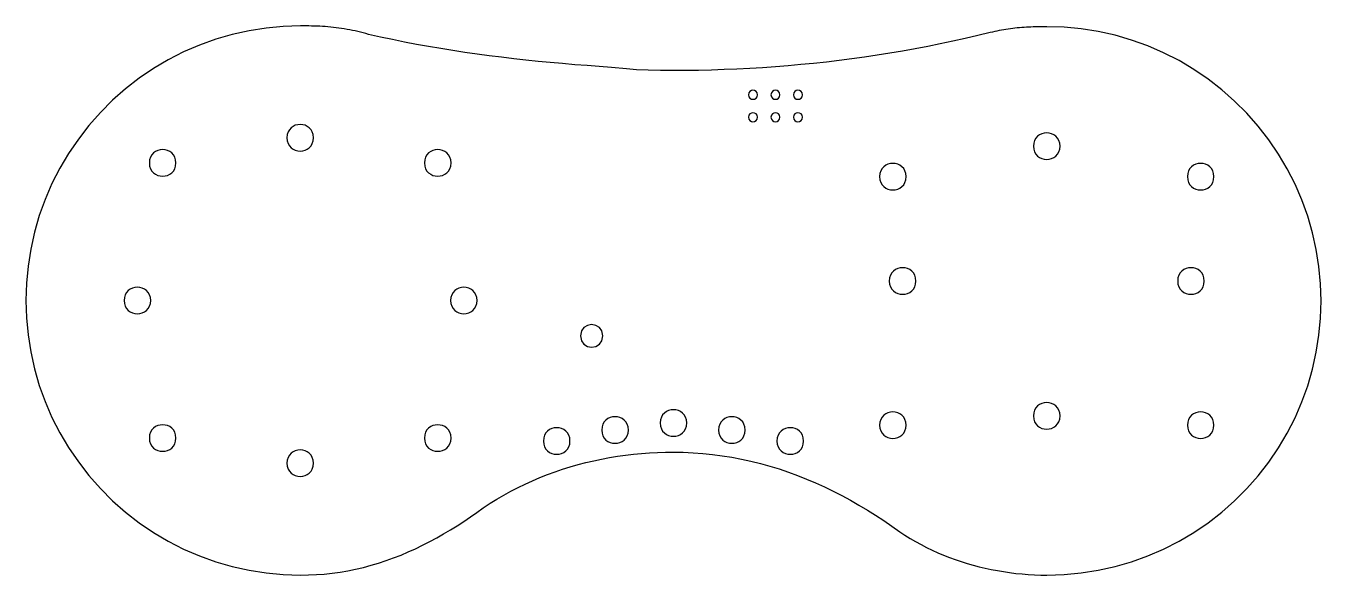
# Model space of a CAD drawing. Extents: x 7 to 154, y 3 to 65.
import ezdxf

# ---------------------------------------------------------------- set-up
doc = ezdxf.new("R2010")
doc.units = 0
doc.layers.get('0').update_dxf_attribs({"linetype": 'CONTINUOUS'})

msp = doc.modelspace()

# ---------------------------------------------------------------- linework, layer by layer
at = {"color": 5}
msp.add_lwpolyline([(18.632449, 10.284308), (20.174483, 9.088169), (21.785402, 7.991246), (23.463859, 6.994931), (25.201575, 6.108852), (26.99164, 5.331636), (28.828568, 4.670171), (30.699938, 4.127225), (32.605751, 3.702791), (34.533636, 3.401), (36.473917, 3.220477), (38.42385, 3.159841), (39.320953, 3.172245), (40.218057, 3.212207), (41.112391, 3.283864), (42.00398, 3.377572), (42.890059, 3.502974), (43.773393, 3.654556), (44.652565, 3.832324), (45.523478, 4.036272), (46.393022, 4.266406), (47.251542, 4.521341), (48.101807, 4.799711), (48.945165, 5.105629), (49.780239, 5.430852), (50.60569, 5.778119), (51.421485, 6.146038), (52.229029, 6.534658), (53.029661, 6.94393), (53.816529, 7.368364), (54.596485, 7.812102), (55.366818, 8.272374), (56.126126, 8.747785), (56.877151, 9.235616), (57.6199, 9.738589), (58.353022, 10.25398), (59.079257, 10.779023), (59.841306, 11.275109), (60.618522, 11.749151), (61.406761, 12.206654), (62.20188, 12.64351), (63.012168, 13.061036), (63.82936, 13.456539), (64.657556, 13.835507), (65.492655, 14.191029), (66.338753, 14.523134), (67.193135, 14.838705), (68.053024, 15.133623), (68.922568, 15.4051), (69.796254, 15.653131), (70.675447, 15.884652), (71.561526, 16.092727), (72.45035, 16.281527), (73.344708, 16.448253), (74.240439, 16.592956), (75.143057, 16.721123), (76.047039, 16.827221), (76.951029, 16.914036), (77.85778, 16.980179), (78.76728, 17.028414), (79.676801, 17.055973), (80.586301, 17.065625), (81.69148, 17.047718), (82.792545, 16.999483), (83.893582, 16.918178), (84.99051, 16.806545), (86.084664, 16.664608), (87.174705, 16.489602), (88.259207, 16.284272), (89.336827, 16.047261), (90.407564, 15.782671), (91.470046, 15.486405), (92.524248, 15.163927), (93.570171, 14.811146), (94.606466, 14.432202), (95.633081, 14.025675), (96.6487, 13.594334), (97.654667, 13.139596), (98.648241, 12.655906), (99.628018, 12.154306), (100.598171, 11.627891), (101.555906, 11.082172), (102.503986, 10.515805), (103.4383, 9.928758), (104.360218, 9.321038), (105.269714, 8.696808), (106.166818, 8.056016), (106.752492, 7.667396), (107.351932, 7.296707), (107.959652, 6.941185), (108.576999, 6.606311), (109.204023, 6.283858), (109.839301, 5.979312), (110.478697, 5.689932), (111.126372, 5.417058), (111.782327, 5.160747), (112.442396, 4.919599), (113.108003, 4.693588), (113.779095, 4.482758), (114.457099, 4.289834), (115.137844, 4.109307), (115.821358, 3.946701), (116.508985, 3.796496), (117.199385, 3.66558), (117.891179, 3.548447), (118.587086, 3.443718), (119.288507, 3.358279), (119.98579, 3.286619), (120.687211, 3.230122), (121.391373, 3.192914), (122.094191, 3.166731), (122.798357, 3.159841), (124.744148, 3.220477), (126.68166, 3.401), (128.606804, 3.702791), (130.509874, 4.127225), (132.378475, 4.668799), (134.212658, 5.328871), (135.998585, 6.103341), (137.733532, 6.98942), (139.409244, 7.982966), (141.020165, 9.077149), (142.55666, 10.271887), (144.01739, 11.561748), (145.394045, 12.938404), (146.683906, 14.399133), (147.878648, 15.938398), (148.975572, 17.546549), (149.969142, 19.222261), (150.855221, 20.957208), (151.626926, 22.745905), (152.286995, 24.578691), (152.831317, 26.448688), (153.253006, 28.348989), (153.554786, 30.274133), (153.738072, 32.211645), (153.795959, 34.160181), (153.738072, 36.105973), (153.554786, 38.04351), (153.253006, 39.968627), (152.831317, 41.871697), (152.286995, 43.741696), (151.626926, 45.574483), (150.855221, 47.360408), (149.969142, 49.095355), (148.975572, 50.772441), (147.878648, 52.381988), (146.683906, 53.91851), (145.396814, 55.379214), (144.01739, 56.758637), (142.55943, 58.045731), (141.020165, 59.243239), (139.409244, 60.337395), (137.733532, 61.330967), (135.998585, 62.217046), (134.209892, 62.991492), (132.378475, 63.650216), (130.509874, 64.193141), (128.606804, 64.6176), (126.68166, 64.919377), (124.744148, 65.099895), (122.798357, 65.160525), (122.539301, 65.157782), (122.280221, 65.157782), (122.023911, 65.15641), (121.764831, 65.150898), (121.50852, 65.145387), (121.24944, 65.138478), (120.991757, 65.130223), (120.732677, 65.120571), (120.476366, 65.105407), (120.217286, 65.090269), (119.960972, 65.072336), (119.704661, 65.051661), (119.445581, 65.02687), (119.189271, 65.000683), (118.934332, 64.970355), (118.678018, 64.937284), (118.421707, 64.90147), (118.168166, 64.864259), (117.911827, 64.820165), (117.656889, 64.777442), (117.403347, 64.729208), (117.15115, 64.67823), (116.897605, 64.624483), (116.646808, 64.569365), (116.394611, 64.510107), (114.984886, 64.165582), (113.575158, 63.837617), (112.162664, 63.522047), (110.746032, 63.223013), (109.323911, 62.936374), (107.901765, 62.666296), (106.474133, 62.409959), (105.046473, 62.168811), (103.616072, 61.940059), (102.181533, 61.72647), (100.745618, 61.52802), (99.30831, 61.343362), (97.871026, 61.172496), (96.428228, 61.018141), (94.988175, 60.876205), (93.545353, 60.746691), (92.099814, 60.632315), (90.654251, 60.533077), (89.207315, 60.44626), (87.761748, 60.373235), (86.313416, 60.312605), (84.86648, 60.265742), (83.418172, 60.231299), (81.967095, 60.210624), (80.520159, 60.202343), (79.120058, 60.232671), (77.733754, 60.258858), (76.387399, 60.301581), (75.261544, 60.391142), (73.585857, 60.538589), (72.198181, 60.662617), (70.814614, 60.764598), (69.428307, 60.873462), (68.046141, 60.990582), (66.661206, 61.117378), (65.280413, 61.25243), (63.898247, 61.397109), (62.518847, 61.548696), (61.139426, 61.71405), (59.762771, 61.886313), (58.386091, 62.072342), (57.009436, 62.268024), (55.635525, 62.473357), (54.267149, 62.692458), (52.894611, 62.92535), (51.530352, 63.169267), (50.164721, 63.43109), (48.803228, 63.705334), (47.447225, 63.994716), (46.092618, 64.304774), (45.793582, 64.388822), (45.493178, 64.467384), (45.194142, 64.543178), (44.890969, 64.6176), (44.589192, 64.687856), (44.287391, 64.752626), (43.981472, 64.816025), (43.676926, 64.871143), (43.369611, 64.924889), (43.065065, 64.973124), (42.757774, 65.01859), (42.450459, 65.057172), (42.143172, 65.093012), (41.833112, 65.124711), (41.523056, 65.153642), (41.212999, 65.175689), (40.902939, 65.196364), (40.595628, 65.211528), (40.28694, 65.226692), (39.976884, 65.237716), (39.666824, 65.247342), (39.354023, 65.252854), (39.043966, 65.256994), (38.733906, 65.259763), (38.42385, 65.259763), (36.476661, 65.199133), (34.533636, 65.01859), (32.605751, 64.714044), (30.699938, 64.292378), (28.828568, 63.748056), (26.99164, 63.085218), (25.201575, 62.310747), (23.463859, 61.424668), (21.785402, 60.428353), (20.174483, 59.331428), (18.632449, 58.135291), (17.170349, 56.845454), (15.790951, 55.466031), (14.499717, 54.002559), (13.30358, 52.460525), (12.206655, 50.848235), (11.21034, 49.168406), (10.324261, 47.432087), (9.547047, 45.640625), (8.886967, 43.806466), (8.342642, 41.932327), (7.919585, 40.030629), (7.616416, 38.102769), (7.435893, 36.159719), (7.37526, 34.211184), (7.435893, 32.25988), (7.616416, 30.31683), (7.919585, 28.38897), (8.342642, 26.484502), (8.886967, 24.61176), (9.547047, 22.776205), (10.324261, 20.987512), (11.21034, 19.24982), (12.203912, 17.571364), (13.30358, 15.959049), (14.499717, 14.419785), (15.790951, 12.95357), (17.170349, 11.574145)], close=True, dxfattribs=at)
at = {"color": 7}
for points in [[(90.08098, 57.469705), (90.08098, 58.1477), (89.063985, 58.1477), (89.063985, 57.469705)], [(89.063985, 57.469705), (89.063985, 56.793088), (90.08098, 56.793088), (90.08098, 57.469705)], [(92.620701, 57.469705), (92.620701, 58.1477), (91.605089, 58.1477), (91.605089, 57.469705)], [(91.605089, 57.469705), (91.605089, 56.793088), (92.620701, 56.793088), (92.620701, 57.469705)], [(95.160426, 57.469705), (95.160426, 58.1477), (94.144814, 58.1477), (94.144814, 57.469705)], [(94.144814, 57.469705), (94.144814, 56.793088), (95.160426, 56.793088), (95.160426, 57.469705)], [(39.883182, 52.610742), (39.883182, 54.610276), (36.884571, 54.610276), (36.884571, 52.610742)], [(90.08098, 54.92998), (90.08098, 55.606597), (89.063985, 55.606597), (89.063985, 54.92998)], [(89.063985, 54.92998), (89.063985, 54.251986), (90.08098, 54.251986), (90.08098, 54.92998)], [(92.620701, 54.92998), (92.620701, 55.606597), (91.605089, 55.606597), (91.605089, 54.92998)], [(91.605089, 54.92998), (91.605089, 54.251986), (92.620701, 54.251986), (92.620701, 54.92998)], [(95.160426, 54.92998), (95.160426, 55.606597), (94.144814, 55.606597), (94.144814, 54.92998)], [(94.144814, 54.92998), (94.144814, 54.251986), (95.160426, 54.251986), (95.160426, 54.92998)], [(124.282507, 51.661274), (124.282507, 53.660807), (121.28252, 53.660807), (121.28252, 51.661274)], [(24.329264, 49.766471), (24.329264, 51.766005), (21.329275, 51.766005), (21.329275, 49.766471)], [(36.884571, 52.610742), (36.884571, 50.611209), (39.883182, 50.611209), (39.883182, 52.610742)], [(55.438477, 49.766471), (55.438477, 51.766005), (52.438487, 51.766005), (52.438487, 49.766471)], [(121.28252, 51.661274), (121.28252, 49.660362), (124.282507, 49.660362), (124.282507, 51.661274)], [(106.883398, 48.212044), (106.883398, 50.211578), (103.883411, 50.211578), (103.883411, 48.212044)], [(141.684375, 48.212044), (141.684375, 50.211578), (138.684385, 50.211578), (138.684385, 48.212044)], [(21.329275, 49.766471), (21.329275, 47.76556), (24.329264, 47.76556), (24.329264, 49.766471)], [(52.438487, 49.766471), (52.438487, 47.76556), (55.438477, 47.76556), (55.438477, 49.766471)], [(103.883411, 48.212044), (103.883411, 46.211133), (106.883398, 46.211133), (106.883398, 48.212044)], [(138.684385, 48.212044), (138.684385, 46.211133), (141.684375, 46.211133), (141.684375, 48.212044)], [(107.983073, 36.410525), (107.983073, 38.410059), (104.984462, 38.410059), (104.984462, 36.410525)], [(140.581944, 36.410525), (140.581944, 38.410059), (137.581954, 38.410059), (137.581954, 36.410525)], [(21.483616, 34.211176), (21.483616, 36.21071), (18.483626, 36.21071), (18.483626, 34.211176)], [(58.381967, 34.211176), (58.381967, 36.21071), (55.383356, 36.21071), (55.383356, 34.211176)], [(104.984462, 36.410525), (104.984462, 34.410992), (107.983073, 34.410992), (107.983073, 36.410525)], [(137.581954, 36.410525), (137.581954, 34.410992), (140.581944, 34.410992), (140.581944, 36.410525)], [(18.483626, 34.211176), (18.483626, 32.211641), (21.483616, 32.211641), (21.483616, 34.211176)], [(55.383356, 34.211176), (55.383356, 32.211641), (58.381967, 32.211641), (58.381967, 34.211176)], [(72.603321, 30.210732), (72.603321, 31.90434), (70.062217, 31.90434), (70.062217, 30.210732)], [(70.062217, 30.210732), (70.062217, 28.517123), (72.603321, 28.517123), (72.603321, 30.210732)], [(82.082845, 20.360513), (82.082845, 22.360047), (79.082854, 22.360047), (79.082854, 20.360513)], [(106.883398, 20.111089), (106.883398, 22.110622), (103.883411, 22.110622), (103.883411, 20.111089)], [(124.282507, 21.161156), (124.282507, 23.160687), (121.28252, 23.160687), (121.28252, 21.161156)], [(141.684375, 20.111089), (141.684375, 22.110622), (138.684385, 22.110622), (138.684385, 20.111089)], [(24.329264, 18.65588), (24.329264, 20.655414), (21.329275, 20.655414), (21.329275, 18.65588)], [(55.438477, 18.65588), (55.438477, 20.655414), (52.438487, 20.655414), (52.438487, 18.65588)], [(75.484799, 19.559873), (75.484799, 21.560786), (72.484809, 21.560786), (72.484809, 19.559873)], [(88.682269, 19.559873), (88.682269, 21.560786), (85.682282, 21.560786), (85.682282, 19.559873)], [(121.28252, 21.161156), (121.28252, 19.160243), (124.282507, 19.160243), (124.282507, 21.161156)], [(68.882616, 18.321016), (68.882616, 20.32055), (65.882629, 20.32055), (65.882629, 18.321016)], [(72.484809, 19.559873), (72.484809, 17.560339), (75.484799, 17.560339), (75.484799, 19.559873)], [(79.082854, 20.360513), (79.082854, 18.360983), (82.082845, 18.360983), (82.082845, 20.360513)], [(85.682282, 19.559873), (85.682282, 17.560339), (88.682269, 17.560339), (88.682269, 19.559873)], [(95.283073, 18.321016), (95.283073, 20.32055), (92.284462, 20.32055), (92.284462, 18.321016)], [(103.883411, 20.111089), (103.883411, 18.111555), (106.883398, 18.111555), (106.883398, 20.111089)], [(138.684385, 20.111089), (138.684385, 18.111555), (141.684375, 18.111555), (141.684375, 20.111089)], [(21.329275, 18.65588), (21.329275, 16.656346), (24.329264, 16.656346), (24.329264, 18.65588)], [(39.883182, 15.811609), (39.883182, 17.811143), (36.884571, 17.811143), (36.884571, 15.811609)], [(52.438487, 18.65588), (52.438487, 16.656346), (55.438477, 16.656346), (55.438477, 18.65588)], [(65.882629, 18.321016), (65.882629, 16.321486), (68.882616, 16.321486), (68.882616, 18.321016)], [(92.284462, 18.321016), (92.284462, 16.321486), (95.283073, 16.321486), (95.283073, 18.321016)], [(36.884571, 15.811609), (36.884571, 13.812075), (39.883182, 13.812075), (39.883182, 15.811609)]]:
    msp.add_open_spline(points, degree=3, dxfattribs=at)

doc.saveas('drawing.dxf')
